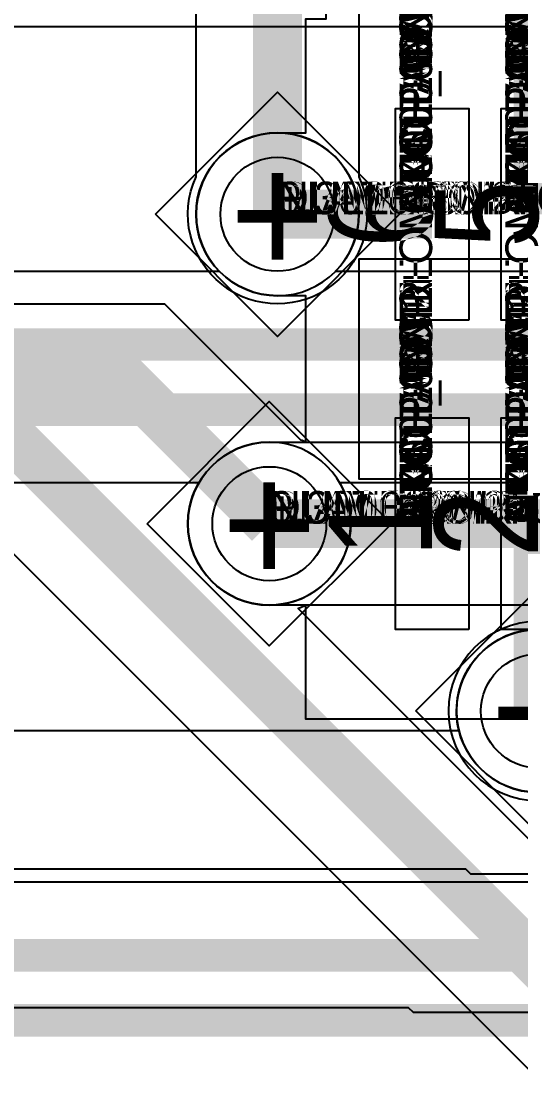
# Model space of a CAD drawing. Extents: x 0 to 323, y 0 to 320.
# Drawn here: x 36.59 to 39.66, y 217.41 to 223.94 of the extents above; entities that cross this region are included whole.
import ezdxf
from ezdxf.enums import TextEntityAlignment as Align

# ---------------------------------------------------------------- set-up
doc = ezdxf.new("R2010")
doc.units = 0
doc.header["$MEASUREMENT"] = 0
doc.layers.get('0').update_dxf_attribs({"linetype": 'CONTINUOUS'})
for name, color, linetype in [('CDN_FIGURES', 7, 'CONTINUOUS'), ('ETCH_BOTTOM', 7, 'CONTINUOUS'), ('ETCH_GND', 3, 'CONTINUOUS'), ('ETCH_INT1', 4, 'CONTINUOUS'), ('ETCH_INT2', 5, 'CONTINUOUS'), ('ETCH_PWR', 6, 'CONTINUOUS'), ('ETCH_TOP', 2, 'CONTINUOUS'), ('MANUFACTURING_NCLEGEND-1-6', 8, 'CONTINUOUS'), ('PACKAGE_GEOMETRY_ASSEMBLY_TOP', 11, 'CONTINUOUS'), ('PACKAGE_GEOMETRY_PIN_NUMBER', 9, 'CONTINUOUS')]:
    doc.layers.add(name, color=color, linetype=linetype)

# ---------------------------------------------------------------- blocks, each defined once
blk = doc.blocks.new('PAD_INFO')
for tag in ['SHAPE_TYPE', 'PAD_HEIGHT', 'PAD_LAYER', 'PAD_TYPE', 'PAD_WIDTH']:
    blk.add_attdef(tag, (0, 0), '', height=0.2)
at = {"flags": 2}
blk.add_attdef('CDN_TYPE', (0, 0), '', height=0.2, dxfattribs=at)
blk = doc.blocks.new('DRILL_INFO')
at = {"flags": 2}
blk.add_attdef('CDN_TYPE', (0, 0), '', height=0.2, dxfattribs=at)
for tag in ['FSHAPE', 'FCHAR', 'DRILL_HEIGHT', 'DIAMETER', 'PLATED', 'DRILL_WIDTH']:
    blk.add_attdef(tag, (0, 0), '', height=0.2)
blk = doc.blocks.new('VIA0700X0300')
at = {"layer": 'ETCH_BOTTOM'}
blk.add_circle((0, 0), 0.35, dxfattribs=at)
at = {"layer": 'ETCH_GND'}
blk.add_circle((0, 0), 0.35, dxfattribs=at)
at = {"layer": 'ETCH_INT1'}
blk.add_circle((0, 0), 0.35, dxfattribs=at)
at = {"layer": 'ETCH_INT2'}
blk.add_circle((0, 0), 0.35, dxfattribs=at)
at = {"layer": 'ETCH_PWR'}
blk.add_circle((0, 0), 0.35, dxfattribs=at)
at = {"layer": 'ETCH_TOP'}
blk.add_circle((0, 0), 0.35, dxfattribs=at)
ref = blk.add_blockref('PAD_INFO', (0, 0))
ref.add_attrib('PAD_LAYER', 'ETCH_TOP', (0, 0), dxfattribs={"height": 0.2})
ref.add_attrib('SHAPE_TYPE', 'NULL', (0, 0), dxfattribs={"height": 0.2})
ref.add_attrib('PAD_TYPE', 'ANTIPAD', (0, 0), dxfattribs={"height": 0.2})
ref.add_attrib('PAD_WIDTH', '0.000000', (0, 0), dxfattribs={"height": 0.2})
ref.add_attrib('PAD_HEIGHT', '0.000000', (0, 0), dxfattribs={"height": 0.2})
ref = blk.add_blockref('PAD_INFO', (0, 0))
ref.add_attrib('PAD_LAYER', 'ETCH_GND', (0, 0), dxfattribs={"height": 0.2})
ref.add_attrib('SHAPE_TYPE', 'NULL', (0, 0), dxfattribs={"height": 0.2})
ref.add_attrib('PAD_TYPE', 'ANTIPAD', (0, 0), dxfattribs={"height": 0.2})
ref.add_attrib('PAD_WIDTH', '0.000000', (0, 0), dxfattribs={"height": 0.2})
ref.add_attrib('PAD_HEIGHT', '0.000000', (0, 0), dxfattribs={"height": 0.2})
ref = blk.add_blockref('PAD_INFO', (0, 0))
ref.add_attrib('PAD_LAYER', 'ETCH_INT1', (0, 0), dxfattribs={"height": 0.2})
ref.add_attrib('SHAPE_TYPE', 'NULL', (0, 0), dxfattribs={"height": 0.2})
ref.add_attrib('PAD_TYPE', 'ANTIPAD', (0, 0), dxfattribs={"height": 0.2})
ref.add_attrib('PAD_WIDTH', '0.000000', (0, 0), dxfattribs={"height": 0.2})
ref.add_attrib('PAD_HEIGHT', '0.000000', (0, 0), dxfattribs={"height": 0.2})
ref = blk.add_blockref('PAD_INFO', (0, 0))
ref.add_attrib('PAD_LAYER', 'ETCH_INT2', (0, 0), dxfattribs={"height": 0.2})
ref.add_attrib('SHAPE_TYPE', 'NULL', (0, 0), dxfattribs={"height": 0.2})
ref.add_attrib('PAD_TYPE', 'ANTIPAD', (0, 0), dxfattribs={"height": 0.2})
ref.add_attrib('PAD_WIDTH', '0.000000', (0, 0), dxfattribs={"height": 0.2})
ref.add_attrib('PAD_HEIGHT', '0.000000', (0, 0), dxfattribs={"height": 0.2})
ref = blk.add_blockref('PAD_INFO', (0, 0))
ref.add_attrib('PAD_LAYER', 'ETCH_PWR', (0, 0), dxfattribs={"height": 0.2})
ref.add_attrib('SHAPE_TYPE', 'NULL', (0, 0), dxfattribs={"height": 0.2})
ref.add_attrib('PAD_TYPE', 'ANTIPAD', (0, 0), dxfattribs={"height": 0.2})
ref.add_attrib('PAD_WIDTH', '0.000000', (0, 0), dxfattribs={"height": 0.2})
ref.add_attrib('PAD_HEIGHT', '0.000000', (0, 0), dxfattribs={"height": 0.2})
ref = blk.add_blockref('PAD_INFO', (0, 0))
ref.add_attrib('PAD_LAYER', 'ETCH_BOTTOM', (0, 0), dxfattribs={"height": 0.2})
ref.add_attrib('SHAPE_TYPE', 'NULL', (0, 0), dxfattribs={"height": 0.2})
ref.add_attrib('PAD_TYPE', 'ANTIPAD', (0, 0), dxfattribs={"height": 0.2})
ref.add_attrib('PAD_WIDTH', '0.000000', (0, 0), dxfattribs={"height": 0.2})
ref.add_attrib('PAD_HEIGHT', '0.000000', (0, 0), dxfattribs={"height": 0.2})
ref = blk.add_blockref('PAD_INFO', (0, 0))
ref.add_attrib('PAD_LAYER', 'ETCH_TOP', (0, 0), dxfattribs={"height": 0.2})
ref.add_attrib('SHAPE_TYPE', 'NULL', (0, 0), dxfattribs={"height": 0.2})
ref.add_attrib('PAD_TYPE', 'THERMAL', (0, 0), dxfattribs={"height": 0.2})
ref.add_attrib('PAD_WIDTH', '0.000000', (0, 0), dxfattribs={"height": 0.2})
ref.add_attrib('PAD_HEIGHT', '0.000000', (0, 0), dxfattribs={"height": 0.2})
ref = blk.add_blockref('PAD_INFO', (0, 0))
ref.add_attrib('PAD_LAYER', 'ETCH_GND', (0, 0), dxfattribs={"height": 0.2})
ref.add_attrib('SHAPE_TYPE', 'NULL', (0, 0), dxfattribs={"height": 0.2})
ref.add_attrib('PAD_TYPE', 'THERMAL', (0, 0), dxfattribs={"height": 0.2})
ref.add_attrib('PAD_WIDTH', '0.000000', (0, 0), dxfattribs={"height": 0.2})
ref.add_attrib('PAD_HEIGHT', '0.000000', (0, 0), dxfattribs={"height": 0.2})
ref = blk.add_blockref('PAD_INFO', (0, 0))
ref.add_attrib('PAD_LAYER', 'ETCH_INT1', (0, 0), dxfattribs={"height": 0.2})
ref.add_attrib('SHAPE_TYPE', 'NULL', (0, 0), dxfattribs={"height": 0.2})
ref.add_attrib('PAD_TYPE', 'THERMAL', (0, 0), dxfattribs={"height": 0.2})
ref.add_attrib('PAD_WIDTH', '0.000000', (0, 0), dxfattribs={"height": 0.2})
ref.add_attrib('PAD_HEIGHT', '0.000000', (0, 0), dxfattribs={"height": 0.2})
ref = blk.add_blockref('PAD_INFO', (0, 0))
ref.add_attrib('PAD_LAYER', 'ETCH_INT2', (0, 0), dxfattribs={"height": 0.2})
ref.add_attrib('SHAPE_TYPE', 'NULL', (0, 0), dxfattribs={"height": 0.2})
ref.add_attrib('PAD_TYPE', 'THERMAL', (0, 0), dxfattribs={"height": 0.2})
ref.add_attrib('PAD_WIDTH', '0.000000', (0, 0), dxfattribs={"height": 0.2})
ref.add_attrib('PAD_HEIGHT', '0.000000', (0, 0), dxfattribs={"height": 0.2})
ref = blk.add_blockref('PAD_INFO', (0, 0))
ref.add_attrib('PAD_LAYER', 'ETCH_PWR', (0, 0), dxfattribs={"height": 0.2})
ref.add_attrib('SHAPE_TYPE', 'NULL', (0, 0), dxfattribs={"height": 0.2})
ref.add_attrib('PAD_TYPE', 'THERMAL', (0, 0), dxfattribs={"height": 0.2})
ref.add_attrib('PAD_WIDTH', '0.000000', (0, 0), dxfattribs={"height": 0.2})
ref.add_attrib('PAD_HEIGHT', '0.000000', (0, 0), dxfattribs={"height": 0.2})
ref = blk.add_blockref('PAD_INFO', (0, 0))
ref.add_attrib('PAD_LAYER', 'ETCH_BOTTOM', (0, 0), dxfattribs={"height": 0.2})
ref.add_attrib('SHAPE_TYPE', 'NULL', (0, 0), dxfattribs={"height": 0.2})
ref.add_attrib('PAD_TYPE', 'THERMAL', (0, 0), dxfattribs={"height": 0.2})
ref.add_attrib('PAD_WIDTH', '0.000000', (0, 0), dxfattribs={"height": 0.2})
ref.add_attrib('PAD_HEIGHT', '0.000000', (0, 0), dxfattribs={"height": 0.2})
ref = blk.add_blockref('PAD_INFO', (0, 0))
ref.add_attrib('PAD_LAYER', 'ETCH_TOP', (0, 0), dxfattribs={"height": 0.2})
ref.add_attrib('SHAPE_TYPE', 'CIRCLE', (0, 0), dxfattribs={"height": 0.2})
ref.add_attrib('PAD_TYPE', 'REGULAR', (0, 0), dxfattribs={"height": 0.2})
ref.add_attrib('PAD_WIDTH', '0.700000', (0, 0), dxfattribs={"height": 0.2})
ref.add_attrib('PAD_HEIGHT', '0.700000', (0, 0), dxfattribs={"height": 0.2})
ref = blk.add_blockref('PAD_INFO', (0, 0))
ref.add_attrib('PAD_LAYER', 'ETCH_GND', (0, 0), dxfattribs={"height": 0.2})
ref.add_attrib('SHAPE_TYPE', 'CIRCLE', (0, 0), dxfattribs={"height": 0.2})
ref.add_attrib('PAD_TYPE', 'REGULAR', (0, 0), dxfattribs={"height": 0.2})
ref.add_attrib('PAD_WIDTH', '0.700000', (0, 0), dxfattribs={"height": 0.2})
ref.add_attrib('PAD_HEIGHT', '0.700000', (0, 0), dxfattribs={"height": 0.2})
ref = blk.add_blockref('PAD_INFO', (0, 0))
ref.add_attrib('PAD_LAYER', 'ETCH_INT1', (0, 0), dxfattribs={"height": 0.2})
ref.add_attrib('SHAPE_TYPE', 'CIRCLE', (0, 0), dxfattribs={"height": 0.2})
ref.add_attrib('PAD_TYPE', 'REGULAR', (0, 0), dxfattribs={"height": 0.2})
ref.add_attrib('PAD_WIDTH', '0.700000', (0, 0), dxfattribs={"height": 0.2})
ref.add_attrib('PAD_HEIGHT', '0.700000', (0, 0), dxfattribs={"height": 0.2})
ref = blk.add_blockref('PAD_INFO', (0, 0))
ref.add_attrib('PAD_LAYER', 'ETCH_INT2', (0, 0), dxfattribs={"height": 0.2})
ref.add_attrib('SHAPE_TYPE', 'CIRCLE', (0, 0), dxfattribs={"height": 0.2})
ref.add_attrib('PAD_TYPE', 'REGULAR', (0, 0), dxfattribs={"height": 0.2})
ref.add_attrib('PAD_WIDTH', '0.700000', (0, 0), dxfattribs={"height": 0.2})
ref.add_attrib('PAD_HEIGHT', '0.700000', (0, 0), dxfattribs={"height": 0.2})
ref = blk.add_blockref('PAD_INFO', (0, 0))
ref.add_attrib('PAD_LAYER', 'ETCH_PWR', (0, 0), dxfattribs={"height": 0.2})
ref.add_attrib('SHAPE_TYPE', 'CIRCLE', (0, 0), dxfattribs={"height": 0.2})
ref.add_attrib('PAD_TYPE', 'REGULAR', (0, 0), dxfattribs={"height": 0.2})
ref.add_attrib('PAD_WIDTH', '0.700000', (0, 0), dxfattribs={"height": 0.2})
ref.add_attrib('PAD_HEIGHT', '0.700000', (0, 0), dxfattribs={"height": 0.2})
ref = blk.add_blockref('PAD_INFO', (0, 0))
ref.add_attrib('PAD_LAYER', 'ETCH_BOTTOM', (0, 0), dxfattribs={"height": 0.2})
ref.add_attrib('SHAPE_TYPE', 'CIRCLE', (0, 0), dxfattribs={"height": 0.2})
ref.add_attrib('PAD_TYPE', 'REGULAR', (0, 0), dxfattribs={"height": 0.2})
ref.add_attrib('PAD_WIDTH', '0.700000', (0, 0), dxfattribs={"height": 0.2})
ref.add_attrib('PAD_HEIGHT', '0.700000', (0, 0), dxfattribs={"height": 0.2})
ref = blk.add_blockref('DRILL_INFO', (0, 0))
ref.add_attrib('DIAMETER', '0.300000', (0, 0), dxfattribs={"height": 0.2})
ref.add_attrib('PLATED', 'PLATED', (0, 0), dxfattribs={"height": 0.2})
ref.add_attrib('FSHAPE', 'DIAMOND', (0, 0), dxfattribs={"height": 0.2})
ref.add_attrib('FCHAR', '+', (0, 0), dxfattribs={"height": 0.2})
ref.add_attrib('DRILL_WIDTH', '1.500000', (0, 0), dxfattribs={"height": 0.2})
ref.add_attrib('DRILL_HEIGHT', '1.500000', (0, 0), dxfattribs={"height": 0.2})
for tag in ['CDN_TYPE', 'PIN']:
    blk.add_attdef(tag, (0, 0), '', height=0.2)
at = {"flags": 2}
for tag in ['PSTKNAME', 'BBV']:
    blk.add_attdef(tag, (0, 0), '', height=0.2, dxfattribs=at)
blk = doc.blocks.new('FIGURE_DIAMOND')
at = {"layer": 'CDN_FIGURES'}
blk.add_lwpolyline([(-0.5, 0), (0, 0.5), (0.5, 0), (0, -0.5)], close=True, dxfattribs=at)
blk = doc.blocks.new('RC1300X0450TS_NS')
at = {"layer": 'ETCH_TOP'}
blk.add_lwpolyline([(-0.65, -0.225), (-0.65, 0.225), (0.65, 0.225), (0.65, -0.225)], close=True, dxfattribs=at)
ref = blk.add_blockref('PAD_INFO', (0, 0))
ref.add_attrib('PAD_LAYER', 'ETCH_TOP', (0, 0), dxfattribs={"height": 0.2})
ref.add_attrib('SHAPE_TYPE', 'NULL', (0, 0), dxfattribs={"height": 0.2})
ref.add_attrib('PAD_TYPE', 'ANTIPAD', (0, 0), dxfattribs={"height": 0.2})
ref.add_attrib('PAD_WIDTH', '0.000000', (0, 0), dxfattribs={"height": 0.2})
ref.add_attrib('PAD_HEIGHT', '0.000000', (0, 0), dxfattribs={"height": 0.2})
ref = blk.add_blockref('PAD_INFO', (0, 0))
ref.add_attrib('PAD_LAYER', 'ETCH_GND', (0, 0), dxfattribs={"height": 0.2})
ref.add_attrib('SHAPE_TYPE', 'NULL', (0, 0), dxfattribs={"height": 0.2})
ref.add_attrib('PAD_TYPE', 'ANTIPAD', (0, 0), dxfattribs={"height": 0.2})
ref.add_attrib('PAD_WIDTH', '0.000000', (0, 0), dxfattribs={"height": 0.2})
ref.add_attrib('PAD_HEIGHT', '0.000000', (0, 0), dxfattribs={"height": 0.2})
ref = blk.add_blockref('PAD_INFO', (0, 0))
ref.add_attrib('PAD_LAYER', 'ETCH_INT1', (0, 0), dxfattribs={"height": 0.2})
ref.add_attrib('SHAPE_TYPE', 'NULL', (0, 0), dxfattribs={"height": 0.2})
ref.add_attrib('PAD_TYPE', 'ANTIPAD', (0, 0), dxfattribs={"height": 0.2})
ref.add_attrib('PAD_WIDTH', '0.000000', (0, 0), dxfattribs={"height": 0.2})
ref.add_attrib('PAD_HEIGHT', '0.000000', (0, 0), dxfattribs={"height": 0.2})
ref = blk.add_blockref('PAD_INFO', (0, 0))
ref.add_attrib('PAD_LAYER', 'ETCH_INT2', (0, 0), dxfattribs={"height": 0.2})
ref.add_attrib('SHAPE_TYPE', 'NULL', (0, 0), dxfattribs={"height": 0.2})
ref.add_attrib('PAD_TYPE', 'ANTIPAD', (0, 0), dxfattribs={"height": 0.2})
ref.add_attrib('PAD_WIDTH', '0.000000', (0, 0), dxfattribs={"height": 0.2})
ref.add_attrib('PAD_HEIGHT', '0.000000', (0, 0), dxfattribs={"height": 0.2})
ref = blk.add_blockref('PAD_INFO', (0, 0))
ref.add_attrib('PAD_LAYER', 'ETCH_PWR', (0, 0), dxfattribs={"height": 0.2})
ref.add_attrib('SHAPE_TYPE', 'NULL', (0, 0), dxfattribs={"height": 0.2})
ref.add_attrib('PAD_TYPE', 'ANTIPAD', (0, 0), dxfattribs={"height": 0.2})
ref.add_attrib('PAD_WIDTH', '0.000000', (0, 0), dxfattribs={"height": 0.2})
ref.add_attrib('PAD_HEIGHT', '0.000000', (0, 0), dxfattribs={"height": 0.2})
ref = blk.add_blockref('PAD_INFO', (0, 0))
ref.add_attrib('PAD_LAYER', 'ETCH_BOTTOM', (0, 0), dxfattribs={"height": 0.2})
ref.add_attrib('SHAPE_TYPE', 'NULL', (0, 0), dxfattribs={"height": 0.2})
ref.add_attrib('PAD_TYPE', 'ANTIPAD', (0, 0), dxfattribs={"height": 0.2})
ref.add_attrib('PAD_WIDTH', '0.000000', (0, 0), dxfattribs={"height": 0.2})
ref.add_attrib('PAD_HEIGHT', '0.000000', (0, 0), dxfattribs={"height": 0.2})
ref = blk.add_blockref('PAD_INFO', (0, 0))
ref.add_attrib('PAD_LAYER', 'ETCH_TOP', (0, 0), dxfattribs={"height": 0.2})
ref.add_attrib('SHAPE_TYPE', 'NULL', (0, 0), dxfattribs={"height": 0.2})
ref.add_attrib('PAD_TYPE', 'THERMAL', (0, 0), dxfattribs={"height": 0.2})
ref.add_attrib('PAD_WIDTH', '0.000000', (0, 0), dxfattribs={"height": 0.2})
ref.add_attrib('PAD_HEIGHT', '0.000000', (0, 0), dxfattribs={"height": 0.2})
ref = blk.add_blockref('PAD_INFO', (0, 0))
ref.add_attrib('PAD_LAYER', 'ETCH_GND', (0, 0), dxfattribs={"height": 0.2})
ref.add_attrib('SHAPE_TYPE', 'NULL', (0, 0), dxfattribs={"height": 0.2})
ref.add_attrib('PAD_TYPE', 'THERMAL', (0, 0), dxfattribs={"height": 0.2})
ref.add_attrib('PAD_WIDTH', '0.000000', (0, 0), dxfattribs={"height": 0.2})
ref.add_attrib('PAD_HEIGHT', '0.000000', (0, 0), dxfattribs={"height": 0.2})
ref = blk.add_blockref('PAD_INFO', (0, 0))
ref.add_attrib('PAD_LAYER', 'ETCH_INT1', (0, 0), dxfattribs={"height": 0.2})
ref.add_attrib('SHAPE_TYPE', 'NULL', (0, 0), dxfattribs={"height": 0.2})
ref.add_attrib('PAD_TYPE', 'THERMAL', (0, 0), dxfattribs={"height": 0.2})
ref.add_attrib('PAD_WIDTH', '0.000000', (0, 0), dxfattribs={"height": 0.2})
ref.add_attrib('PAD_HEIGHT', '0.000000', (0, 0), dxfattribs={"height": 0.2})
ref = blk.add_blockref('PAD_INFO', (0, 0))
ref.add_attrib('PAD_LAYER', 'ETCH_INT2', (0, 0), dxfattribs={"height": 0.2})
ref.add_attrib('SHAPE_TYPE', 'NULL', (0, 0), dxfattribs={"height": 0.2})
ref.add_attrib('PAD_TYPE', 'THERMAL', (0, 0), dxfattribs={"height": 0.2})
ref.add_attrib('PAD_WIDTH', '0.000000', (0, 0), dxfattribs={"height": 0.2})
ref.add_attrib('PAD_HEIGHT', '0.000000', (0, 0), dxfattribs={"height": 0.2})
ref = blk.add_blockref('PAD_INFO', (0, 0))
ref.add_attrib('PAD_LAYER', 'ETCH_PWR', (0, 0), dxfattribs={"height": 0.2})
ref.add_attrib('SHAPE_TYPE', 'NULL', (0, 0), dxfattribs={"height": 0.2})
ref.add_attrib('PAD_TYPE', 'THERMAL', (0, 0), dxfattribs={"height": 0.2})
ref.add_attrib('PAD_WIDTH', '0.000000', (0, 0), dxfattribs={"height": 0.2})
ref.add_attrib('PAD_HEIGHT', '0.000000', (0, 0), dxfattribs={"height": 0.2})
ref = blk.add_blockref('PAD_INFO', (0, 0))
ref.add_attrib('PAD_LAYER', 'ETCH_BOTTOM', (0, 0), dxfattribs={"height": 0.2})
ref.add_attrib('SHAPE_TYPE', 'NULL', (0, 0), dxfattribs={"height": 0.2})
ref.add_attrib('PAD_TYPE', 'THERMAL', (0, 0), dxfattribs={"height": 0.2})
ref.add_attrib('PAD_WIDTH', '0.000000', (0, 0), dxfattribs={"height": 0.2})
ref.add_attrib('PAD_HEIGHT', '0.000000', (0, 0), dxfattribs={"height": 0.2})
ref = blk.add_blockref('PAD_INFO', (0, 0))
ref.add_attrib('PAD_LAYER', 'ETCH_TOP', (0, 0), dxfattribs={"height": 0.2})
ref.add_attrib('SHAPE_TYPE', 'RECTANGLE', (0, 0), dxfattribs={"height": 0.2})
ref.add_attrib('PAD_TYPE', 'REGULAR', (0, 0), dxfattribs={"height": 0.2})
ref.add_attrib('PAD_WIDTH', '1.300000', (0, 0), dxfattribs={"height": 0.2})
ref.add_attrib('PAD_HEIGHT', '0.450000', (0, 0), dxfattribs={"height": 0.2})
ref = blk.add_blockref('PAD_INFO', (0, 0))
ref.add_attrib('PAD_LAYER', 'ETCH_GND', (0, 0), dxfattribs={"height": 0.2})
ref.add_attrib('SHAPE_TYPE', 'NULL', (0, 0), dxfattribs={"height": 0.2})
ref.add_attrib('PAD_TYPE', 'REGULAR', (0, 0), dxfattribs={"height": 0.2})
ref.add_attrib('PAD_WIDTH', '0.000000', (0, 0), dxfattribs={"height": 0.2})
ref.add_attrib('PAD_HEIGHT', '0.000000', (0, 0), dxfattribs={"height": 0.2})
ref = blk.add_blockref('PAD_INFO', (0, 0))
ref.add_attrib('PAD_LAYER', 'ETCH_INT1', (0, 0), dxfattribs={"height": 0.2})
ref.add_attrib('SHAPE_TYPE', 'NULL', (0, 0), dxfattribs={"height": 0.2})
ref.add_attrib('PAD_TYPE', 'REGULAR', (0, 0), dxfattribs={"height": 0.2})
ref.add_attrib('PAD_WIDTH', '0.000000', (0, 0), dxfattribs={"height": 0.2})
ref.add_attrib('PAD_HEIGHT', '0.000000', (0, 0), dxfattribs={"height": 0.2})
ref = blk.add_blockref('PAD_INFO', (0, 0))
ref.add_attrib('PAD_LAYER', 'ETCH_INT2', (0, 0), dxfattribs={"height": 0.2})
ref.add_attrib('SHAPE_TYPE', 'NULL', (0, 0), dxfattribs={"height": 0.2})
ref.add_attrib('PAD_TYPE', 'REGULAR', (0, 0), dxfattribs={"height": 0.2})
ref.add_attrib('PAD_WIDTH', '0.000000', (0, 0), dxfattribs={"height": 0.2})
ref.add_attrib('PAD_HEIGHT', '0.000000', (0, 0), dxfattribs={"height": 0.2})
ref = blk.add_blockref('PAD_INFO', (0, 0))
ref.add_attrib('PAD_LAYER', 'ETCH_PWR', (0, 0), dxfattribs={"height": 0.2})
ref.add_attrib('SHAPE_TYPE', 'NULL', (0, 0), dxfattribs={"height": 0.2})
ref.add_attrib('PAD_TYPE', 'REGULAR', (0, 0), dxfattribs={"height": 0.2})
ref.add_attrib('PAD_WIDTH', '0.000000', (0, 0), dxfattribs={"height": 0.2})
ref.add_attrib('PAD_HEIGHT', '0.000000', (0, 0), dxfattribs={"height": 0.2})
ref = blk.add_blockref('PAD_INFO', (0, 0))
ref.add_attrib('PAD_LAYER', 'ETCH_BOTTOM', (0, 0), dxfattribs={"height": 0.2})
ref.add_attrib('SHAPE_TYPE', 'NULL', (0, 0), dxfattribs={"height": 0.2})
ref.add_attrib('PAD_TYPE', 'REGULAR', (0, 0), dxfattribs={"height": 0.2})
ref.add_attrib('PAD_WIDTH', '0.000000', (0, 0), dxfattribs={"height": 0.2})
ref.add_attrib('PAD_HEIGHT', '0.000000', (0, 0), dxfattribs={"height": 0.2})
ref = blk.add_blockref('DRILL_INFO', (0, 0))
ref.add_attrib('DIAMETER', '0.000000', (0, 0), dxfattribs={"height": 0.2})
ref.add_attrib('PLATED', 'PLATED', (0, 0), dxfattribs={"height": 0.2})
ref.add_attrib('FSHAPE', 'NULL', (0, 0), dxfattribs={"height": 0.2})
ref.add_attrib('DRILL_WIDTH', '0.000000', (0, 0), dxfattribs={"height": 0.2})
ref.add_attrib('DRILL_HEIGHT', '0.000000', (0, 0), dxfattribs={"height": 0.2})
for tag in ['CDN_TYPE', 'PIN']:
    blk.add_attdef(tag, (0, 0), '', height=0.2)
at = {"flags": 2}
for tag in ['PSTKNAME', 'BBV']:
    blk.add_attdef(tag, (0, 0), '', height=0.2, dxfattribs=at)
blk = doc.blocks.new('F58')
at = {"layer": 'PACKAGE_GEOMETRY_ASSEMBLY_TOP'}
blk.add_lwpolyline([(0.275, -1.75), (1.625, -1.75), (1.625, 0.45), (0.275, 0.45)], close=True, dxfattribs=at)
at = {"layer": 'ETCH_TOP'}
ref = blk.add_blockref('RC1300X0450TS_NS', (0, 0), dxfattribs=at)
ref.add_attrib('CDN_TYPE', 'PIN', (0, 0), dxfattribs={"height": 0.2})
ref.add_attrib('PIN', '1', (0, 0), dxfattribs={"height": 0.2})
ref = blk.add_blockref('RC1300X0450TS_NS', (0, -0.65), dxfattribs=at)
ref.add_attrib('CDN_TYPE', 'PIN', (0, 0), dxfattribs={"height": 0.2})
ref.add_attrib('PIN', '2', (0, 0), dxfattribs={"height": 0.2})
ref = blk.add_blockref('RC1300X0450TS_NS', (0, -1.3), dxfattribs=at)
ref.add_attrib('CDN_TYPE', 'PIN', (0, 0), dxfattribs={"height": 0.2})
ref.add_attrib('PIN', '3', (0, 0), dxfattribs={"height": 0.2})
ref = blk.add_blockref('RC1300X0450TS_NS', (1.9, -1.3), dxfattribs=at)
ref.add_attrib('CDN_TYPE', 'PIN', (0, 0), dxfattribs={"height": 0.2})
ref.add_attrib('PIN', '4', (0, 0), dxfattribs={"height": 0.2})
ref = blk.add_blockref('RC1300X0450TS_NS', (1.9, -0.65), dxfattribs=at)
ref.add_attrib('CDN_TYPE', 'PIN', (0, 0), dxfattribs={"height": 0.2})
ref.add_attrib('PIN', '5', (0, 0), dxfattribs={"height": 0.2})
ref = blk.add_blockref('RC1300X0450TS_NS', (1.9, 0), dxfattribs=at)
ref.add_attrib('CDN_TYPE', 'PIN', (0, 0), dxfattribs={"height": 0.2})
ref.add_attrib('PIN', '6', (0, 0), dxfattribs={"height": 0.2})
at = {"flags": 2}
for tag in ['SYMBOL_TYPE', 'CDN_TYPE', 'REFDES']:
    blk.add_attdef(tag, (0, 0), '', height=0.2, dxfattribs=at)

msp = doc.modelspace()

# ---------------------------------------------------------------- linework, layer by layer
at = {"layer": 'ETCH_BOTTOM'}
for points, format in [([(38.1626, 222.7555, 0.3, 0.3, 0), (38.1626, 227.4055, 0.3, 0.3, 0), (40.7126, 229.9555, 0.3, 0.3, 0), (40.7126, 238.3055, 0.3, 0.3, 0), (40.1639, 238.8542, 0.3, 0.3, 0), (40.1639, 242.4042, 0.3, 0.3, 0)], "xyseb"), ([(38.6627, 227.1984), (38.6627, 222.9847, -1.558329), (37.6625, 222.9847), (37.6625, 227.6126)], "xyb"), ([(34.2127, 225.7056), (34.2127, 223.4179, -0.683031), (34.2127, 222.3931), (34.2127, 222.2056), (37.4697, 222.2056), (38.3042, 221.3712, -0.018505), (38.3418, 221.3556), (40.8834, 221.3556, -1.558329), (40.8834, 220.3554), (38.3418, 220.3554, -0.025164), (38.2904, 220.3349), (42.3127, 216.3126), (42.3127, 213.3347, -1.558329)], "xyb"), ([(36.2126, 221.7055, 0.3, 0.3, 0), (37.2626, 221.7055, 0.3, 0.3, 0), (38.1126, 220.8555, 0.3, 0.3, 0)], "xyseb"), ([(36.2126, 221.7055, 0.3, 0.3, 0), (41.8126, 216.1055, 0.3, 0.3, 0), (41.8126, 213.1055, 0.3, 0.3, 0)], "xyseb"), ([(41.1126, 220.8555, 0.3, 0.3, 0), (38.1126, 220.8555, 0.3, 0.3, 0)], "xyseb")]:
    msp.add_lwpolyline(points, format=format, dxfattribs=at)
msp.add_lwpolyline([(41.3125, 213.3347), (41.3125, 215.8984), (36.0055, 221.2054)], dxfattribs=at)
msp.add_lwpolyline([(40.3127, 219.7055, 1), (39.2125, 219.7055, 1)], format="xyb", close=True, dxfattribs=at)
at = {"layer": 'ETCH_GND'}
for points in [[(38.6627, 222.7555, 1), (37.6625, 222.7555, 1)], [(38.6127, 220.8555, 1), (37.6125, 220.8555, 1)]]:
    msp.add_lwpolyline(points, format="xyb", close=True, dxfattribs=at)
at = {"layer": 'ETCH_INT1'}
msp.add_lwpolyline([(40.6692, 224.5742), (40.0011, 223.9061), (16.5955, 223.9061), (13.3962, 227.1054)], dxfattribs=at)
for points, format in [([(68.5852, 214.5155, 0.2, 0.2, 0), (68.2126, 214.8881, 0.2, 0.2, 0), (68.2126, 215.4537, 0.2, 0.2, 0), (65.3508, 218.3155, 0.2, 0.2, 0), (60.4183, 218.3155, 0.2, 0.2, 0), (56.7783, 221.9555, 0.2, 0.2, 0), (16.9483, 221.9555, 0.2, 0.2, 0), (14.2826, 224.6212, 0.2, 0.2, 0), (14.2826, 225.4312, 0.2, 0.2, 0), (13.7383, 225.9755, 0.2, 0.2, 0), (10.0426, 225.9755, 0.2, 0.2, 0), (8.9926, 224.9255, 0.2, 0.2, 0)], "xyseb"), ([(67.4401, 214.5155, 0.2, 0.2, 0), (67.8126, 214.888, 0.2, 0.2, 0), (67.8126, 215.288, 0.2, 0.2, 0), (65.1851, 217.9155, 0.2, 0.2, 0), (60.2526, 217.9155, 0.2, 0.2, 0), (56.6126, 221.5555, 0.2, 0.2, 0), (16.7826, 221.5555, 0.2, 0.2, 0), (13.8826, 224.4555, 0.2, 0.2, 0), (13.8826, 225.2655, 0.2, 0.2, 0), (13.5726, 225.5755, 0.2, 0.2, 0), (11.6426, 225.5755, 0.2, 0.2, 0), (10.9926, 224.9255, 0.2, 0.2, 0)], "xyseb"), ([(14.7327, 224.8076), (17.1347, 222.4056), (33.9985, 222.4056, -70.921901), (34.0267, 222.4056), (37.8053, 222.4056, -2.378934), (38.5199, 222.4056), (43.2355, 222.4056, -1.362386), (44.1897, 222.4056), (56.9647, 222.4056), (60.6047, 218.7656)], "xyb"), ([(60.0662, 217.4654), (56.4262, 221.1054), (41.5458, 221.1054, -1.73133), (40.6794, 221.1054), (38.5458, 221.1054, -1.73133), (37.6794, 221.1054), (16.5962, 221.1054), (13.4325, 224.2691)], "xyb"), ([(50.5352, 214.1355, 0.2, 0.2, 0), (50.1626, 214.5081, 0.2, 0.2, 0), (50.1626, 214.8737, 0.2, 0.2, 0), (49.7283, 215.308, 0.2, 0.2, 0), (47.4394, 215.308, 0.2, 0.2, 0), (46.5939, 214.4625, 0.2, 0.2, 0), (46.3113, 214.4625, 0.2, 0.2, 0), (45.4683, 215.3055, 0.2, 0.2, 0), (44.4983, 215.3055, 0.2, 0.2, 0), (41.5983, 218.2055, 0.2, 0.2, 0), (17.5183, 218.2055, 0.2, 0.2, 0), (13.5626, 222.1612, 0.2, 0.2, 0), (13.5626, 223.2212, 0.2, 0.2, 0), (12.8083, 223.9755, 0.2, 0.2, 0), (10.0426, 223.9755, 0.2, 0.2, 0), (8.9926, 222.9255, 0.2, 0.2, 0)], "xyseb"), ([(49.3901, 214.1355, 0.2, 0.2, 0), (49.7626, 214.508, 0.2, 0.2, 0), (49.7626, 214.708, 0.2, 0.2, 0), (49.5626, 214.908, 0.2, 0.2, 0), (47.6051, 214.908, 0.2, 0.2, 0), (46.7596, 214.0625, 0.2, 0.2, 0), (46.1456, 214.0625, 0.2, 0.2, 0), (45.3026, 214.9055, 0.2, 0.2, 0), (44.3326, 214.9055, 0.2, 0.2, 0), (41.4326, 217.8055, 0.2, 0.2, 0), (17.3526, 217.8055, 0.2, 0.2, 0), (13.1626, 221.9955, 0.2, 0.2, 0), (13.1626, 223.0555, 0.2, 0.2, 0), (12.6426, 223.5755, 0.2, 0.2, 0), (11.6426, 223.5755, 0.2, 0.2, 0), (10.9926, 222.9255, 0.2, 0.2, 0)], "xyseb"), ([(17.7047, 218.6556), (22.8553, 218.6556, -2.378934), (23.5699, 218.6556), (24.7355, 218.6556, -1.362386), (25.6897, 218.6556), (41.7847, 218.6556), (44.6847, 215.7556)], "xyb")]:
    msp.add_lwpolyline(points, format=format, dxfattribs=at)
msp.add_lwpolyline([(40.2627, 219.7055, 1), (39.2625, 219.7055, 1)], format="xyb", close=True, dxfattribs=at)
at = {"layer": 'ETCH_INT2'}
for points in [[(38.6627, 222.7555, 1), (37.6625, 222.7555, 1)], [(38.6127, 220.8555, 1), (37.6125, 220.8555, 1)]]:
    msp.add_lwpolyline(points, format="xyb", close=True, dxfattribs=at)
msp.add_lwpolyline([(39.7625, 211.4895), (39.7625, 219.2054, -2.239282), (40.2597, 219.7599), (40.9018, 220.402, -1.429996), (41.5661, 221.0663), (43.2534, 222.7535, -0.814673), (44.2127, 222.5555), (44.2127, 222.5055, -0.198912), (44.0662, 222.1519), (40.7627, 218.8484), (40.7627, 211.0753)], format="xyb", dxfattribs=at)
at = {"layer": 'ETCH_PWR'}
for points in [[(17.7027, 253.8976), (17.7027, 220.3956), (20.8505, 220.3956), (21.4605, 221.0056), (33.0504, 221.0056), (33.7192, 220.3368, -1.31896), (34.4211, 219.6774), (34.5128, 219.5856), (39.2771, 219.5856, -1.318819), (40.2397, 219.5556), (40.9605, 219.5556), (41.7975, 220.3926), (41.7975, 220.4283), (43.4813, 222.1121, -2.023728), (44.2011, 222.4484), (71.1033, 222.4484), (71.1605, 222.5056), (74.1147, 222.5056), (74.6147, 222.0056), (77.1647, 222.0056), (77.9447, 221.2256), (79.4571, 221.2256, -3.639899), (79.9681, 221.2256), (88.3245, 221.2256, -0.0667)], [(21.5547, 218.6954), (22.1647, 219.3054), (22.8124, 219.3054, 1.999001), (23.6128, 219.3054), (25.1985, 219.3054, 70.921901), (25.2267, 219.3054), (30.9624, 219.3054, 1.999001), (31.7628, 219.3054), (32.3462, 219.3054), (33.1472, 218.5044, 0.06668), (33.3266, 218.3674), (33.5596, 218.1344, 0.198912), (34.1607, 217.8854), (38.9662, 217.8854), (38.9962, 217.8554), (41.6647, 217.8554), (43.4977, 219.6884), (43.4977, 219.7241), (44.5218, 220.7482), (71.5529, 220.7482, 3.478553)]]:
    msp.add_lwpolyline(points, format="xyb", dxfattribs=at)
for points in [[(38.6627, 222.7555, 1), (37.6625, 222.7555, 1)], [(38.6127, 220.8555, 1), (37.6125, 220.8555, 1)]]:
    msp.add_lwpolyline(points, format="xyb", close=True, dxfattribs=at)
msp.add_lwpolyline([(16.8526, 219.5455), (21.2026, 219.5455), (21.8126, 220.1555), (32.6983, 220.1555), (33.7483, 219.1055), (33.7907, 219.1055), (34.1607, 218.7355), (39.3183, 218.7355), (39.3483, 218.7055), (41.3126, 218.7055), (42.6476, 220.0405), (42.6476, 220.0762), (44.1697, 221.5983), (71.4554, 221.5983), (71.5126, 221.6555), (73.7626, 221.6555), (74.2626, 221.1555), (76.8126, 221.1555), (77.5926, 220.3755), (88.5183, 220.3755)], dxfattribs=at)
at = {"layer": 'ETCH_TOP'}
msp.add_lwpolyline([(41.1877, 219.6554), (38.3375, 219.6554), (38.3375, 220.3554), (38.1126, 220.3554, -1), (38.1126, 221.3556), (38.3375, 221.3556), (38.3375, 222.2554), (38.1626, 222.2554, -1), (38.1626, 223.2556), (38.3375, 223.2556), (38.3375, 223.9556), (38.4625, 223.9556), (38.4625, 227.6056), (41.0627, 227.6056), (41.0627, 225.3056), (41.1126, 225.3056, -1), (41.1126, 224.3054), (41.0627, 224.3054), (41.0627, 224.2556, -0.668106), (41.4162, 223.4019), (41.1877, 223.1734), (41.1877, 221.3499, -0.85957), (41.1877, 220.3611)], format="xyb", close=True, dxfattribs=at)
for points in [[(39.7626, 222.7555, 0.3, 0.3, 0), (39.7626, 224.8055, 0.3, 0.3, 0)], [(39.1126, 222.7555, 0.3, 0.3, 0), (38.1626, 222.7555, 0.3, 0.3, 0)], [(39.1126, 220.8555, 0.3, 0.3, 0), (38.1126, 220.8555, 0.3, 0.3, 0)], [(39.7626, 220.8555, 0.3, 0.3, 0), (39.7626, 219.7055, 0.3, 0.3, 0)]]:
    msp.add_lwpolyline(points, format="xyseb", dxfattribs=at)

# ---------------------------------------------------------------- block references
at = {"rotation": 90}
msp.add_blockref('F58', (39.1126, 220.8555), dxfattribs=at)
at = {"layer": 'ETCH_TOP'}
for p in [(38.1626, 222.7555), (38.1126, 220.8555), (39.7626, 219.7055)]:
    msp.add_blockref('VIA0700X0300', p, dxfattribs=at)
at = {"layer": 'MANUFACTURING_NCLEGEND-1-6', "xscale": 1.5, "yscale": 1.5}
for p in [(38.1626, 222.7555), (38.1126, 220.8555), (39.7626, 219.7055)]:
    msp.add_blockref('FIGURE_DIAMOND', p, dxfattribs=at)

# ---------------------------------------------------------------- texts
at = {"layer": 'MANUFACTURING_NCLEGEND-1-6'}
for p in [(38.1626, 222.7555), (38.1126, 220.8555), (39.7626, 219.7055)]:
    msp.add_text('+', height=0.75, dxfattribs=at).set_placement(p, align=Align.MIDDLE_CENTER)
at = {"layer": 'PACKAGE_GEOMETRY_PIN_NUMBER', "width": 0.88}
for s, p in [('6', (39.1126, 222.7555)), ('5', (39.7626, 222.7555)), ('1', (39.1126, 220.8555)), ('2', (39.7626, 220.8555))]:
    msp.add_text(s, height=0.635, rotation=90, dxfattribs=at).set_placement(p, align=Align.CENTER)

doc.saveas('drawing.dxf')
